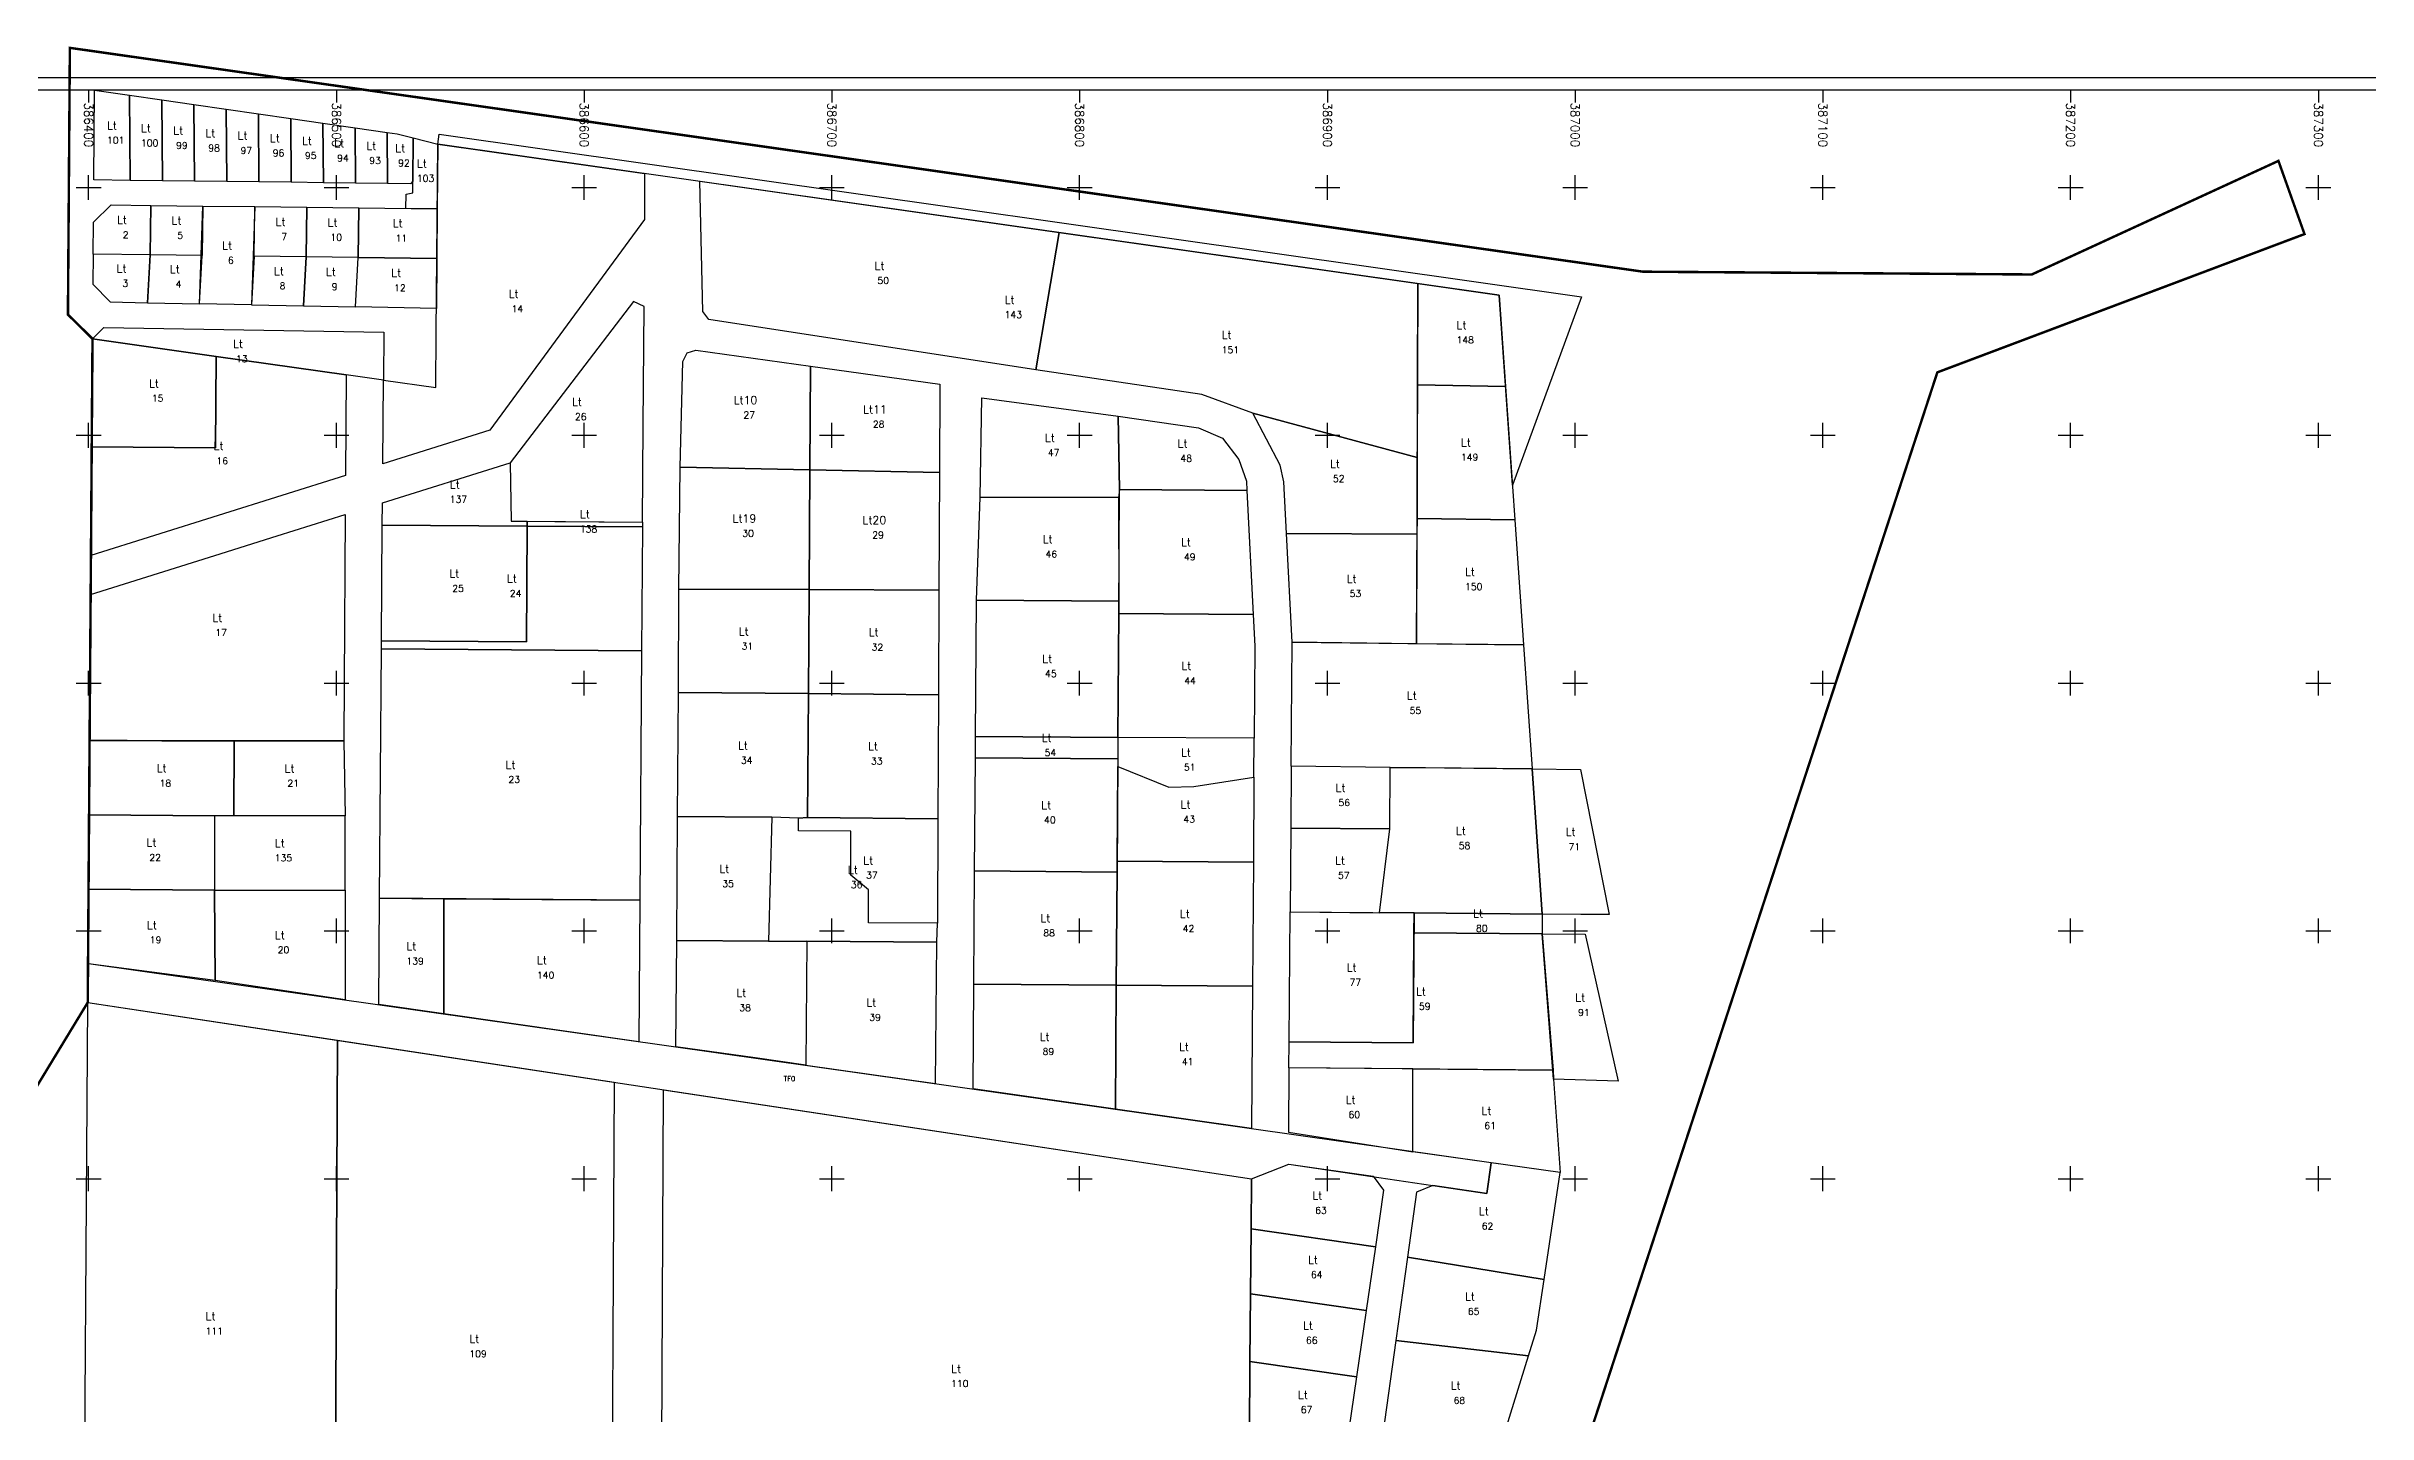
# Model space of a CAD drawing. Extents: x 385562 to 387872, y 587050 to 590157.
# Drawn here: x 386383 to 387320, y 589605 to 590157 of the extents above; entities that cross this region are included whole.
import ezdxf
from ezdxf.enums import TextEntityAlignment as Align

# ---------------------------------------------------------------- set-up
doc = ezdxf.new("R2010")
doc.units = 0
doc.header["$MEASUREMENT"] = 0
for name, color, linetype in [('cartouche', 7, 'CONTINUOUS'), ('croisillon', 7, 'CONTINUOUS'), ('L', 10, 'CONTINUOUS'), ('LOT', 10, 'CONTINUOUS'), ('LS', 7, 'CONTINUOUS'), ('PARCELLE', 160, 'CONTINUOUS'), ('TF', 160, 'CONTINUOUS'), ('TFNO', 160, 'CONTINUOUS')]:
    doc.layers.add(name, color=color, linetype=linetype)
doc.styles.add('ROMANC', font='romanc.shx', dxfattribs={"height": 10})

msp = doc.modelspace()

# ---------------------------------------------------------------- linework, layer by layer
at = {"layer": 'cartouche'}
for points in [[(385604.73, 587049.5), (387854.45, 587049.5), (387854.45, 590144.27), (385604.73, 590144.27)], [(385609.73, 587054.5), (387849.45, 587054.5), (387849.45, 590139.27), (385609.73, 590139.27)]]:
    msp.add_lwpolyline(points, close=True, dxfattribs=at)
at = {"layer": 'croisillon'}
for p, q in [((386400, 590139.27), (386400, 590134.27)), ((386500, 590139.27), (386500, 590134.27)), ((386600, 590139.27), (386600, 590134.27)), ((386700, 590139.27), (386700, 590134.27)), ((386800, 590139.27), (386800, 590134.27)), ((386900, 590139.27), (386900, 590134.27)), ((387000, 590139.27), (387000, 590134.27)), ((387100, 590139.27), (387100, 590134.27)), ((387200, 590139.27), (387200, 590134.27)), ((387300, 590139.27), (387300, 590134.27)), ((386395, 590100), (386405, 590100)), ((386400, 590095), (386400, 590105)), ((386495, 590100), (386505, 590100)), ((386500, 590095), (386500, 590105)), ((386595, 590100), (386605, 590100)), ((386600, 590095), (386600, 590105)), ((386695, 590100), (386705, 590100)), ((386700, 590095), (386700, 590105)), ((386795, 590100), (386805, 590100)), ((386800, 590095), (386800, 590105)), ((386895, 590100), (386905, 590100)), ((386900, 590095), (386900, 590105)), ((386995, 590100), (387005, 590100)), ((387000, 590095), (387000, 590105)), ((387095, 590100), (387105, 590100)), ((387100, 590095), (387100, 590105)), ((387195, 590100), (387205, 590100)), ((387200, 590095), (387200, 590105)), ((387295, 590100), (387305, 590100)), ((387300, 590095), (387300, 590105)), ((386400, 589995), (386400, 590005)), ((386500, 589995), (386500, 590005)), ((386600, 589995), (386600, 590005)), ((386700, 589995), (386700, 590005)), ((386800, 589995), (386800, 590005)), ((386900, 589995), (386900, 590005)), ((387000, 589995), (387000, 590005)), ((387100, 589995), (387100, 590005)), ((387200, 589995), (387200, 590005)), ((387300, 589995), (387300, 590005)), ((386395, 590000), (386405, 590000)), ((386495, 590000), (386505, 590000)), ((386595, 590000), (386605, 590000)), ((386695, 590000), (386705, 590000)), ((386795, 590000), (386805, 590000)), ((386895, 590000), (386905, 590000)), ((386995, 590000), (387005, 590000)), ((387095, 590000), (387105, 590000)), ((387195, 590000), (387205, 590000)), ((387295, 590000), (387305, 590000)), ((386395, 589900), (386405, 589900)), ((386400, 589895), (386400, 589905)), ((386495, 589900), (386505, 589900)), ((386500, 589895), (386500, 589905)), ((386595, 589900), (386605, 589900)), ((386600, 589895), (386600, 589905)), ((386695, 589900), (386705, 589900)), ((386700, 589895), (386700, 589905)), ((386795, 589900), (386805, 589900)), ((386800, 589895), (386800, 589905)), ((386895, 589900), (386905, 589900)), ((386900, 589895), (386900, 589905)), ((386995, 589900), (387005, 589900)), ((387000, 589895), (387000, 589905)), ((387095, 589900), (387105, 589900)), ((387100, 589895), (387100, 589905)), ((387195, 589900), (387205, 589900)), ((387200, 589895), (387200, 589905)), ((387295, 589900), (387305, 589900)), ((387300, 589895), (387300, 589905)), ((386395, 589800), (386405, 589800)), ((386400, 589795), (386400, 589805)), ((386495, 589800), (386505, 589800)), ((386500, 589795), (386500, 589805)), ((386595, 589800), (386605, 589800)), ((386600, 589795), (386600, 589805)), ((386695, 589800), (386705, 589800)), ((386700, 589795), (386700, 589805)), ((386795, 589800), (386805, 589800)), ((386800, 589795), (386800, 589805)), ((386895, 589800), (386905, 589800)), ((386900, 589795), (386900, 589805)), ((386995, 589800), (387005, 589800)), ((387000, 589795), (387000, 589805)), ((387095, 589800), (387105, 589800)), ((387100, 589795), (387100, 589805)), ((387195, 589800), (387205, 589800)), ((387200, 589795), (387200, 589805)), ((387295, 589800), (387305, 589800)), ((387300, 589795), (387300, 589805)), ((386400, 589695), (386400, 589705)), ((386500, 589695), (386500, 589705)), ((386600, 589695), (386600, 589705)), ((386700, 589695), (386700, 589705)), ((386800, 589695), (386800, 589705)), ((386900, 589695), (386900, 589705)), ((387000, 589695), (387000, 589705)), ((387100, 589695), (387100, 589705)), ((387200, 589695), (387200, 589705)), ((387300, 589695), (387300, 589705)), ((386395, 589700), (386405, 589700)), ((386495, 589700), (386505, 589700)), ((386595, 589700), (386605, 589700)), ((386695, 589700), (386705, 589700)), ((386795, 589700), (386805, 589700)), ((386895, 589700), (386905, 589700)), ((386995, 589700), (387005, 589700)), ((387095, 589700), (387105, 589700)), ((387195, 589700), (387205, 589700)), ((387295, 589700), (387305, 589700))]:
    msp.add_line(p, q, dxfattribs=at)
at = {"layer": 'L'}
for points in [[(386402.417, 590139.27), (386416.474, 590137.238), (386416.751, 590102.855), (386402.076, 590103.027)], [(386416.474, 590137.238), (386429.489, 590135.356), (386429.752, 590102.702), (386416.751, 590102.855)], [(386429.489, 590135.356), (386442.504, 590133.475), (386442.754, 590102.55), (386429.752, 590102.702)], [(386442.504, 590133.475), (386455.52, 590131.594), (386455.755, 590102.397), (386442.754, 590102.55)], [(386455.52, 590131.594), (386468.525, 590129.714), (386468.747, 590102.244), (386455.755, 590102.397)], [(386468.525, 590129.714), (386481.54, 590127.833), (386481.748, 590102.092), (386468.747, 590102.244)], [(386481.54, 590127.833), (386494.552, 590125.952), (386494.746, 590101.939), (386481.748, 590102.092)], [(386494.552, 590125.952), (386507.556, 590124.072), (386507.736, 590101.787), (386494.746, 590101.939)], [(386507.556, 590124.072), (386520.497, 590122.202), (386520.663, 590101.635), (386507.736, 590101.787)], [(386540.17, 590019.253), (386540.33, 590041.306), (386540.884, 590117.551), (386624.424, 590105.669), (386624.301, 590087.101), (386561.975, 590002.103), (386518.695, 589988.52), (386518.94, 590022.27)], [(386520.497, 590122.202), (386524.473, 590121.627), (386531.039, 590119.996), (386530.876, 590102.615), (386529.937, 590101.526), (386520.663, 590101.579)], [(386531.039, 590119.996), (386540.884, 590117.551), (386540.694, 590091.398), (386528.075, 590091.547), (386528.201, 590097.268), (386530.831, 590097.887), (386530.876, 590102.615)], [(386540.884, 590117.551), (386541.448, 590121.511), (387002.588, 590055.855), (386974.688, 589979.835), (386969.354, 590056.547)], [(386791.792, 590081.864), (386782.252, 590026.372), (386650.304, 590046.781), (386647.878, 590049.962), (386646.65, 590102.508)], [(386425.069, 590092.757), (386424.817, 590072.86), (386401.819, 590073.159), (386401.915, 590085.959), (386409.071, 590092.945)], [(386446.068, 590092.51), (386445.815, 590072.586), (386424.817, 590072.86), (386425.069, 590092.757)], [(386467.067, 590092.264), (386465.702, 590052.692), (386444.706, 590053.102), (386446.068, 590092.51)], [(386488.065, 590092.017), (386487.811, 590072.039), (386466.813, 590072.313), (386467.067, 590092.264)], [(386509.064, 590091.771), (386508.81, 590071.766), (386487.811, 590072.039), (386488.065, 590092.017)], [(386509.064, 590091.771), (386540.694, 590091.398), (386540.548, 590071.352), (386508.81, 590071.766)], [(386791.792, 590081.864), (386936.458, 590061.237), (386936.25, 589991.1), (386869.882, 590008.912), (386849.26, 590016.487), (386782.252, 590026.372)], [(386424.817, 590072.86), (386401.819, 590073.159), (386401.726, 590060.959), (386408.712, 590053.804), (386423.71, 590053.512)], [(386424.817, 590072.86), (386423.71, 590053.512), (386444.706, 590053.102), (386445.815, 590072.586)], [(386487.811, 590072.039), (386466.813, 590072.313), (386465.702, 590052.692), (386486.698, 590052.283)], [(386487.811, 590072.039), (386486.698, 590052.283), (386507.694, 590051.873), (386508.81, 590071.766)], [(386508.81, 590071.766), (386540.548, 590071.352), (386540.402, 590051.236), (386507.694, 590051.873)], [(386936.338, 590020.43), (386936.458, 590061.237), (386969.354, 590056.547), (386971.913, 590019.739)], [(386570.099, 589988.953), (386570.529, 589965.392), (386623.527, 589965.008), (386623.81, 590004.007), (386624.157, 590052.006), (386619.957, 590054.054)], [(386406.18, 590043.48), (386519.08, 590041.65), (386518.94, 590022.27), (386503.94, 590024.4), (386451.49, 590031.85), (386401.55, 590038.95)], [(386451.49, 590031.85), (386503.94, 590024.4), (386503.651, 589983.801), (386400.919, 589951.528), (386401.23, 589995.327), (386451.228, 589994.971)], [(386401.55, 590038.95), (386451.49, 590031.85), (386451.228, 589994.971), (386401.23, 589995.327)], [(386645.071, 590034.319), (386691.428, 590027.896), (386691.144, 589986.067), (386638.818, 589987.121), (386639.875, 590029.82), (386641.554, 590033.334)], [(386691.428, 590027.896), (386743.605, 590020.667), (386743.44, 589985.013), (386691.144, 589986.067)], [(386760.565, 590015.111), (386815.584, 590007.691), (386816.13, 589978.1), (386815.636, 589974.862), (386808.332, 589974.878), (386759.875, 589974.982)], [(386936.338, 590020.43), (386971.913, 590019.739), (386975.659, 589965.869), (386936.18, 589966.43)], [(386815.584, 590007.691), (386847.976, 590003.05), (386857.676, 589998.904), (386864.293, 589990.289), (386867.332, 589981.52), (386867.46, 589977.75), (386816.13, 589978.1)], [(386936.25, 589991.1), (386936.18, 589966.43), (386936.162, 589960.045), (386883.461, 589960.371), (386882.471, 589981.278), (386880.903, 589987.887), (386869.882, 590008.912)], [(386518.516, 589963.769), (386518.581, 589972.768), (386570.099, 589988.953), (386570.529, 589965.392), (386577.028, 589965.345), (386577.014, 589963.344)], [(386691.144, 589986.067), (386690.815, 589937.713), (386638.222, 589937.953), (386638.818, 589987.121)], [(386743.44, 589985.013), (386743.223, 589937.473), (386690.815, 589937.713), (386691.144, 589986.067)], [(386815.636, 589974.862), (386815.83, 589933.1), (386758.33, 589933.49), (386759.875, 589974.982)], [(386815.796, 589928.1), (386816.13, 589978.1), (386867.46, 589977.75), (386870.055, 589927.73)], [(386476.042, 589959.43), (386503.539, 589968.043), (386503.094, 589900.471), (386502.932, 589876.731), (386435.037, 589876.712), (386415.536, 589876.9), (386400.371, 589876.772), (386400.434, 589906.9), (386400.803, 589935.77), (386450.935, 589951.532)], [(386577.014, 589963.344), (386577.028, 589965.345), (386623.527, 589965.008), (386623.513, 589963.008)], [(386935.976, 589915.871), (386936.18, 589966.43), (386975.659, 589965.869), (386979.169, 589915.391)], [(386518.153, 589913.77), (386518.179, 589917.08), (386576.677, 589916.656), (386577.014, 589963.344), (386623.513, 589963.008), (386623.151, 589913.009)], [(386518.516, 589963.769), (386577.014, 589963.344), (386576.677, 589916.656), (386518.179, 589917.08)], [(386936.162, 589960.045), (386935.976, 589915.871), (386885.76, 589916.5), (386883.461, 589960.371)], [(386638.222, 589937.953), (386690.815, 589937.713), (386690.53, 589895.81), (386638.03, 589896.16)], [(386690.815, 589937.713), (386743.223, 589937.473), (386743.03, 589895.273), (386690.53, 589895.81)], [(386758.33, 589933.49), (386815.83, 589933.1), (386815.796, 589928.1), (386815.456, 589878.105), (386757.957, 589878.493)], [(386815.456, 589878.105), (386815.796, 589928.1), (386870.055, 589927.73), (386870.714, 589914.936), (386870.459, 589877.744)], [(386517.422, 589813.161), (386518.153, 589913.77), (386623.151, 589913.009), (386622.481, 589812.376)], [(386979.169, 589915.391), (386982.703, 589865.37), (386925.379, 589865.983), (386885.42, 589866.417), (386885.76, 589916.5)], [(386638.03, 589896.16), (386690.53, 589895.81), (386690.19, 589845.81), (386686.49, 589845.531), (386675.819, 589845.9), (386637.69, 589846.16)], [(386690.53, 589895.81), (386743.03, 589895.273), (386742.801, 589845.274), (386690.19, 589845.81)], [(386400.371, 589876.772), (386458.783, 589876.508), (386458.582, 589846.509), (386450.739, 589846.443), (386400.151, 589846.773)], [(386458.582, 589846.509), (386458.783, 589876.508), (386502.932, 589876.731), (386503.539, 589846.443)], [(386757.898, 589869.794), (386757.957, 589878.493), (386815.456, 589878.105), (386815.397, 589869.406)], [(386815.456, 589878.105), (386815.377, 589866.357), (386836.054, 589857.975), (386846.05, 589858.273), (386870.351, 589861.996), (386870.459, 589877.744)], [(386757.588, 589824.253), (386757.898, 589869.794), (386815.397, 589869.406), (386815.087, 589823.761)], [(386815.117, 589828.111), (386815.377, 589866.357), (386836.054, 589857.975), (386846.05, 589858.273), (386870.351, 589861.996), (386870.117, 589827.74)], [(386885.42, 589866.417), (386885.241, 589841.418), (386925.24, 589841.132), (386925.379, 589865.983)], [(386925.379, 589865.983), (386935.396, 589865.875), (386982.703, 589865.37), (386984.167, 589843.852), (386986.72, 589806.8), (386935, 589807.229), (386920.999, 589807.345), (386925.24, 589841.132)], [(386982.703, 589865.37), (387002.228, 589865.16), (387013.719, 589806.574), (387002.24, 589806.67), (386986.72, 589806.8)], [(386399.931, 589816.774), (386400.151, 589846.773), (386450.739, 589846.443), (386450.739, 589816.443)], [(386450.739, 589846.443), (386450.739, 589816.443), (386503.539, 589816.443), (386503.539, 589846.443)], [(386637.69, 589846.16), (386675.819, 589845.9), (386674.349, 589795.911), (386637.35, 589796.162)], [(386674.349, 589795.911), (386689.849, 589795.806), (386742.347, 589795.45), (386742.608, 589803.139), (386714.769, 589803.289), (386714.713, 589816.55), (386707.679, 589822.496), (386707.587, 589840.268), (386686.477, 589840.411), (386686.49, 589845.531), (386675.819, 589845.9)], [(386686.49, 589845.531), (386690.19, 589845.81), (386742.801, 589845.274), (386742.608, 589803.139), (386714.769, 589803.289), (386714.713, 589816.55), (386707.679, 589822.496), (386707.587, 589840.268), (386686.477, 589840.411)], [(386885.241, 589841.418), (386885, 589807.643), (386920.999, 589807.345), (386925.24, 589841.132)], [(386757.588, 589824.253), (386815.087, 589823.761), (386814.777, 589778.111), (386757.277, 589778.504)], [(386870.117, 589827.74), (386869.776, 589777.735), (386814.777, 589778.111), (386815.087, 589823.761), (386815.117, 589828.111)], [(386399.931, 589786.774), (386399.931, 589816.774), (386450.739, 589816.443), (386451.106, 589779.974)], [(386450.739, 589816.443), (386503.539, 589816.443), (386503.539, 589772.243), (386451.106, 589779.974)], [(386517.422, 589813.161), (386543.421, 589812.967), (386543.426, 589766.496), (386517.11, 589770.242)], [(386543.421, 589812.967), (386622.481, 589812.376), (386622.103, 589755.297), (386543.426, 589766.496)], [(386884.566, 589755.243), (386885, 589807.643), (386935, 589807.229), (386934.564, 589754.812)], [(386935, 589807.229), (386986.72, 589806.8), (386986.654, 589798.8), (386934.934, 589799.229)], [(386637.35, 589796.162), (386674.349, 589795.911), (386689.849, 589795.806), (386689.512, 589745.808), (386668.977, 589748.718), (386637.057, 589753.242)], [(386934.934, 589799.229), (386986.654, 589798.8), (386991.077, 589743.863), (386884.479, 589744.763), (386884.566, 589755.243), (386934.564, 589754.812)], [(386991.31, 589740.21), (386986.654, 589798.8), (387004.047, 589798.656), (387017.414, 589739.359)], [(386689.849, 589795.806), (386689.512, 589745.808), (386741.828, 589738.372), (386742.347, 589795.45)], [(386757.277, 589778.504), (386814.777, 589778.111), (386814.436, 589728.111), (386756.99, 589736.25)], [(386814.777, 589778.111), (386869.776, 589777.735), (386869.387, 589720.325), (386814.436, 589728.111)], [(386399.63, 589771.13), (386500.477, 589755.838), (386499.634, 589583.819), (386437.635, 589584.123), (386437.3, 589514.905), (386439.3, 589514.895), (386439.276, 589509.895), (386397.912, 589510.636)], [(386500.477, 589755.838), (386612.063, 589738.917), (386610.924, 589506.82), (386499.267, 589508.82), (386499.634, 589583.819)], [(386884.479, 589744.763), (386884.264, 589718.764), (386934.461, 589710.9), (386934.477, 589744.329)], [(386934.477, 589744.329), (386991.077, 589743.863), (386991.31, 589740.21), (386993.932, 589702.438), (386934.461, 589710.9)], [(386869.343, 589699.904), (386869.183, 589679.765), (386868.975, 589653.516), (386868.752, 589626.261), (386868.5, 589597), (386868.339, 589578.761), (386868.163, 589558.862), (386865.989, 589558.872), (386838.986, 589558.741), (386838.491, 589502.743), (386630.923, 589506.462), (386632.047, 589735.887)], [(386884.459, 589705.861), (386918.417, 589700.982), (386922.654, 589695.322), (386919.382, 589672.555), (386869.183, 589679.765), (386869.343, 589699.904)], [(386993.932, 589702.438), (386966.142, 589706.392), (386964.381, 589694.017), (386942.619, 589697.242), (386936.018, 589694.619), (386932.338, 589668.376), (386987.467, 589659.33)], [(386869.183, 589679.765), (386919.382, 589672.555), (386915.633, 589646.805), (386868.975, 589653.516)], [(386932.338, 589668.376), (386927.618, 589634.705), (386981.196, 589628.508), (386984.394, 589638.835), (386987.467, 589659.33)], [(386868.975, 589653.516), (386915.633, 589646.805), (386911.735, 589620.063), (386868.752, 589626.261)], [(386927.618, 589634.705), (386922.341, 589597.073), (386969.366, 589590.298), (386981.196, 589628.508)], [(386868.752, 589626.261), (386911.735, 589620.063), (386907.538, 589591.349), (386868.5, 589597)]]:
    msp.add_lwpolyline(points, close=True, dxfattribs=at)
at = {"layer": 'LS', "const_width": 1}
msp.add_lwpolyline([(386377.23, 589734.24), (386399.63, 589771.13), (386400.371, 589876.772), (386400.803, 589935.77), (386400.923, 589951.529), (386401.23, 589995.327), (386401.55, 590038.95), (386391.63, 590048.72), (386392.41, 590156.35), (387027.36, 590066.03), (387184.34, 590064.9), (387283.88, 590110.74), (387294.4, 590081.2), (387146.2, 590025.4), (387001.9, 589584.6), (386995.711, 589448.741), (387038.6, 589421.145), (387056.342, 589376.544), (386990.542, 589281.012), (386988.112, 589281.914), (386976.5, 589027)], dxfattribs=at)
at = {"layer": 'TF'}
msp.add_lwpolyline([(386399.931, 589786.774), (386399.63, 589771.13), (386869.343, 589699.904), (386884.459, 589705.861), (386964.381, 589694.017), (386966.142, 589706.392)], close=True, dxfattribs=at)

# ---------------------------------------------------------------- texts
at = {"layer": 'croisillon', "style": 'ROMANC'}
for s, p in [('386400', (386400, 590134.27)), ('386500', (386500, 590134.27)), ('386600', (386600, 590134.27)), ('386700', (386700, 590134.27)), ('386800', (386800, 590134.27)), ('386900', (386900, 590134.27)), ('387000', (387000, 590134.27)), ('387100', (387100, 590134.27)), ('387200', (387200, 590134.27)), ('387300', (387300, 590134.27))]:
    msp.add_text(s, height=3.5, rotation=270, dxfattribs=at).set_placement(p, align=Align.MIDDLE_LEFT)
at = {"layer": 'LOT', "style": 'ROMANC'}
for s, p in [('Lt', (386409.4135, 590125.0625)), ('Lt', (386423.113, 590123.97)), ('Lt', (386436.1215, 590122.953)), ('Lt', (386449.1295, 590121.936)), ('Lt', (386462.1335, 590120.919)), ('Lt', (386475.1365, 590119.903)), ('Lt', (386488.143, 590118.886)), ('Lt', (386501.144, 590117.8695)), ('Lt', (386514.1095, 590116.8535)), ('Lt', (386525.768, 590115.864)), ('Lt', (386534.4795, 590109.697)), ('Lt', (386413.444, 590086.9025)), ('Lt', (386435.4425, 590086.6715)), ('Lt', (386477.439, 590086.1515)), ('Lt', (386498.4375, 590085.8915)), ('Lt', (386524.752, 590085.5615)), ('Lt', (386455.8865, 590076.601)), ('Lt', (386413.2715, 590067.3355)), ('Lt', (386434.7625, 590066.981)), ('Lt', (386476.7565, 590066.298)), ('Lt', (386497.754, 590065.956)), ('Lt', (386719.221, 590068.44)), ('Lt', (386524.121, 590065.501)), ('Lt', (386571.5595, 590057.0355)), ('Lt', (386771.736, 590054.673)), ('Lt', (386859.355, 590040.482)), ('Lt', (386954.1255, 590044.488)), ('Lt', (386460.315, 590036.875)), ('Lt', (386426.36, 590020.9605)), ('Lt', (386597.128, 590013.531)), ('Lt10', (386665.123, 590014.193)), ('Lt11', (386717.3745, 590010.4545)), ('Lt', (386452.4295, 589995.689)), ('Lt', (386788.0025, 589998.9865)), ('Lt', (386841.522, 589996.7205)), ('Lt', (386955.9195, 589997.1495)), ('Lt', (386903.066, 589988.4785)), ('Lt', (386547.772, 589980.1485)), ('Lt', (386600.2705, 589968.1765)), ('Lt19', (386664.683, 589966.417)), ('Lt20', (386717.1275, 589965.77)), ('Lt', (386787.08, 589958.041)), ('Lt', (386842.9255, 589956.915)), ('Lt', (386547.5965, 589944.2125)), ('Lt', (386957.5725, 589944.9105)), ('Lt', (386570.833, 589942.1765)), ('Lt', (386909.8115, 589942.121)), ('Lt', (386451.955, 589926.3775)), ('Lt', (386664.4225, 589920.8815)), ('Lt', (386716.8765, 589920.493)), ('Lt', (386786.8935, 589909.7975)), ('Lt', (386843.085, 589906.922)), ('Lt', (386934.0615, 589894.935)), ('Lt', (386664.11, 589874.8455)), ('Lt', (386716.61, 589874.542)), ('Lt', (386786.677, 589877.9495)), ('Lt', (386842.918, 589872.04)), ('Lt', (386429.467, 589865.6075)), ('Lt', (386481.0605, 589865.587)), ('Lt', (386570.2865, 589867.073)), ('Lt', (386786.4925, 589850.7775)), ('Lt', (386842.734, 589851.0485)), ('Lt', (386905.31, 589857.7745)), ('Lt', (386425.335, 589835.608)), ('Lt', (386477.139, 589835.443)), ('Lt', (386953.8595, 589840.3915)), ('Lt', (386998.211, 589839.972)), ('Lt', (386656.5845, 589825.0355)), ('Lt', (386708.4785, 589824.675)), ('Lt', (386714.639, 589828.4745)), ('Lt', (386905.12, 589828.3815)), ('Lt', (386786.182, 589805.182)), ('Lt', (386842.447, 589806.923)), ('Lt', (386960.827, 589807.0145)), ('Lt', (386425.5185, 589802.374)), ('Lt', (386477.139, 589798.343)), ('Lt', (386530.268, 589793.8285)), ('Lt', (386582.951, 589788.132)), ('Lt', (386909.783, 589785.2275)), ('Lt', (386937.778, 589775.546)), ('Lt', (386663.453, 589774.985)), ('Lt', (386715.9295, 589771.089)), ('Lt', (387002.034, 589773.0795)), ('Lt', (386785.8835, 589757.3075)), ('Lt', (386842.106, 589753.218)), ('Lt', (386909.3705, 589731.8315)), ('Lt', (386964.1965, 589727.3835)), ('Lt', (386895.9185, 589693.208)), ('Lt', (386963.135, 589686.861)), ('Lt', (386894.1785, 589667.285)), ('Lt', (386449.1945, 589644.5125)), ('Lt', (386957.5425, 589652.442)), ('Lt', (386555.665, 589635.329)), ('Lt', (386892.1925, 589640.7895)), ('Lt', (386750.133, 589623.315)), ('Lt', (386951.7685, 589616.5015)), ('Lt', (386890.1175, 589612.805))]:
    msp.add_text(s, height=3.23, dxfattribs=at).set_placement(p, align=Align.MIDDLE)
at = {"layer": 'PARCELLE', "style": 'ROMANC'}
for s, p in [('101', (386410.9135, 590119.0625)), ('100', (386424.613, 590117.97)), ('99', (386437.6215, 590116.953)), ('98', (386450.6295, 590115.936)), ('97', (386463.6335, 590114.919)), ('96', (386476.6365, 590113.903)), ('95', (386489.643, 590112.886)), ('94', (386502.644, 590111.8695)), ('93', (386515.6095, 590110.8535)), ('92', (386527.268, 590109.864)), ('103', (386535.9795, 590103.697)), ('2', (386414.944, 590080.9025)), ('5', (386436.9425, 590080.6715)), ('7', (386478.939, 590080.1515)), ('10', (386499.9375, 590079.8915)), ('11', (386526.252, 590079.5615)), ('6', (386457.3865, 590070.601)), ('3', (386414.7715, 590061.3355)), ('4', (386436.2625, 590060.981)), ('8', (386478.2565, 590060.298)), ('9', (386499.254, 590059.956)), ('12', (386525.621, 590059.501)), ('50', (386720.721, 590062.44)), ('14', (386573.0595, 590051.0355)), ('143', (386773.236, 590048.673)), ('148', (386955.6255, 590038.488)), ('13', (386461.815, 590030.875)), ('151', (386860.855, 590034.482)), ('15', (386427.86, 590014.9605)), ('26', (386598.628, 590007.531)), ('27', (386666.623, 590008.193)), ('28', (386718.8745, 590004.4545)), ('47', (386789.5025, 589992.9865)), ('16', (386453.9295, 589989.689)), ('48', (386843.022, 589990.7205)), ('52', (386904.566, 589982.4785)), ('149', (386957.4195, 589991.1495)), ('137', (386549.272, 589974.1485)), ('138', (386601.7705, 589962.1765)), ('30', (386666.183, 589960.417)), ('29', (386718.6275, 589959.77)), ('46', (386788.58, 589952.041)), ('49', (386844.4255, 589950.915)), ('25', (386549.0965, 589938.2125)), ('24', (386572.333, 589936.1765)), ('53', (386911.3115, 589936.121)), ('150', (386959.0725, 589938.9105)), ('17', (386453.455, 589920.3775)), ('31', (386665.9225, 589914.8815)), ('32', (386718.3765, 589914.493)), ('45', (386788.3935, 589903.7975)), ('44', (386844.585, 589900.922)), ('55', (386935.5615, 589888.935)), ('54', (386788.177, 589871.9495)), ('23', (386571.7865, 589861.073)), ('34', (386665.61, 589868.8455)), ('33', (386718.11, 589868.542)), ('51', (386844.418, 589866.04)), ('18', (386430.967, 589859.6075)), ('21', (386482.5605, 589859.587)), ('56', (386906.81, 589851.7745)), ('40', (386787.9925, 589844.7775)), ('43', (386844.234, 589845.0485)), ('58', (386955.3595, 589834.3915)), ('71', (386999.711, 589833.972)), ('22', (386426.835, 589829.608)), ('135', (386478.639, 589829.443)), ('35', (386658.0845, 589819.0355)), ('36', (386709.9785, 589818.675)), ('37', (386716.139, 589822.4745)), ('57', (386906.62, 589822.3815)), ('19', (386427.0185, 589796.374)), ('88', (386787.682, 589799.182)), ('42', (386843.947, 589800.923)), ('80', (386962.327, 589801.0145)), ('20', (386478.639, 589792.343)), ('139', (386531.768, 589787.8285)), ('140', (386584.451, 589782.132)), ('77', (386911.283, 589779.2275)), ('38', (386664.953, 589768.985)), ('59', (386939.278, 589769.546)), ('91', (387003.534, 589767.0795)), ('39', (386717.4295, 589765.089)), ('89', (386787.3835, 589751.3075)), ('41', (386843.606, 589747.218)), ('60', (386910.8705, 589725.8315)), ('61', (386965.6965, 589721.3835)), ('63', (386897.4185, 589687.208)), ('62', (386964.635, 589680.861)), ('64', (386895.6785, 589661.285)), ('65', (386959.0425, 589646.442)), ('111', (386450.6945, 589638.5125)), ('109', (386557.165, 589629.329)), ('66', (386893.6925, 589634.7895)), ('110', (386751.633, 589617.315)), ('68', (386953.2685, 589610.5015)), ('67', (386891.6175, 589606.805))]:
    msp.add_text(s, height=2.73, dxfattribs=at).set_placement(p, align=Align.MIDDLE)
at = {"layer": 'TFNO', "style": 'ROMANC'}
msp.add_text('TF0', height=2, dxfattribs=at).set_placement((386682.886, 589740.3955), align=Align.MIDDLE)

doc.saveas('drawing.dxf')
